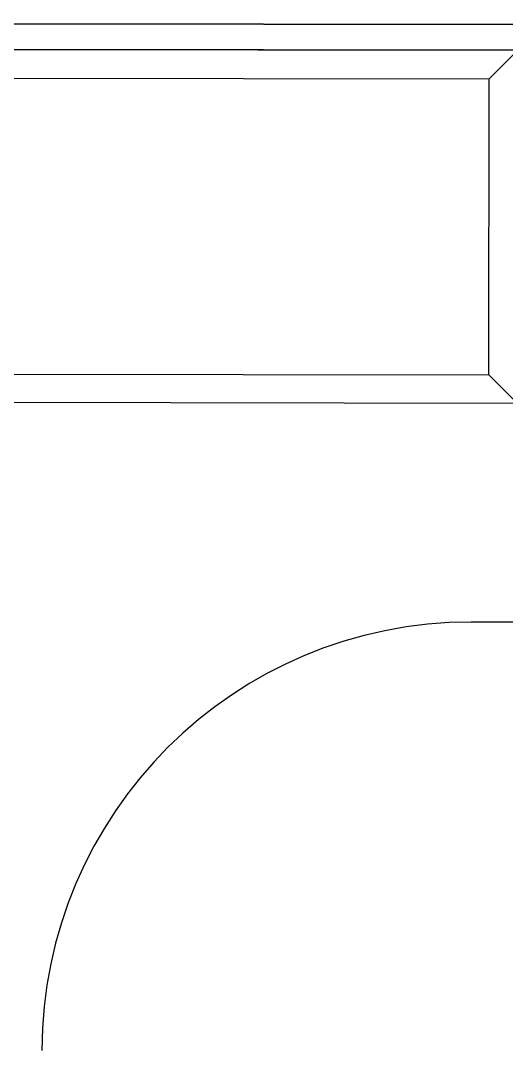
# Model space of a CAD drawing. Header units: inches. Extents: x 78 to 199, y 70 to 92.
# Drawn here: x 144.907 to 145.247, y 84.059 to 84.779 of the extents above; entities that cross this region are included whole.
import ezdxf
from ezdxf.enums import TextEntityAlignment as Align

# ---------------------------------------------------------------- set-up
doc = ezdxf.new("R2010")
doc.units = ezdxf.units.IN
doc.header["$MEASUREMENT"] = 0
doc.linetypes.add('ACAD_ISO03W100', pattern=[30, 12, -18])
doc.layers.add('FINISH-AR', color=252, linetype='Continuous')
doc.layers.add('GOLDCLADDING', color=7, linetype='Continuous', true_color=0xffc20a)
doc.styles.add('ROMANS', font='romans.shx')

# ---------------------------------------------------------------- blocks, each defined once
blk = doc.blocks.new('GRWRFHRH')
at = {"color": 252, "ltscale": 3}
for p, q in [((4.35025, 12.10814), (5.81225, 12.10597)), ((4.34523, 12.09015), (5.27723, 12.08877)), ((5.81223, 12.08797), (4.35023, 12.09014)), ((5.27663, 11.68876), (5.24463, 11.68881))]:
    blk.add_line(p, q, dxfattribs=at)
at = {"color": 252, "linetype": 'ACAD_ISO03W100'}
for p, q in [((5.27723, 12.08877), (4.34523, 12.09015)), ((5.2572, 12.06879), (5.27723, 12.08877)), ((5.2572, 12.06879), (5.27723, 12.08877)), ((4.3652, 12.07012), (5.2572, 12.06879)), ((5.25689, 11.8618), (5.2572, 12.06879)), ((4.36489, 11.86312), (5.25689, 11.8618)), ((5.27686, 11.84177), (5.25689, 11.8618)), ((5.25689, 11.8618), (5.27686, 11.84177)), ((5.27686, 11.84177), (4.34486, 11.84315))]:
    blk.add_line(p, q, dxfattribs=at)
at = {"color": 252, "ltscale": 3}
blk.add_arc((5.24419, 11.38881), 0.3, 89.91499, 179.91499, dxfattribs=at)
at = {"layer": 'FINISH-AR', "color": 252}
blk.add_line((3.79389, 12.1095), (6.46258, 12.10483), dxfattribs=at)
at = {"color": 252, "style": 'ROMANS'}
for p in [(-5.11757, 7.45916, 0), (3.16531, 4.70638, 0), (-5.11757, 4.62872, 0)]:
    blk.add_attdef('ELEV', text='', height=0.10354, dxfattribs=at).set_placement(p, align=Align.BOTTOM_LEFT)
for p in [(-5.11757, 7.39034, 0), (3.16531, 4.63756, 0), (-5.11757, 4.5599, 0)]:
    blk.add_attdef('LEVEL', text='', height=0.10354, dxfattribs=at).set_placement(p, align=Align.TOP_LEFT)

msp = doc.modelspace()

# ---------------------------------------------------------------- block references
at = {"layer": 'GOLDCLADDING'}
msp.add_blockref('GRWRFHRH', (139.97813, 72.66933, 0), dxfattribs=at)

doc.saveas('drawing.dxf')
